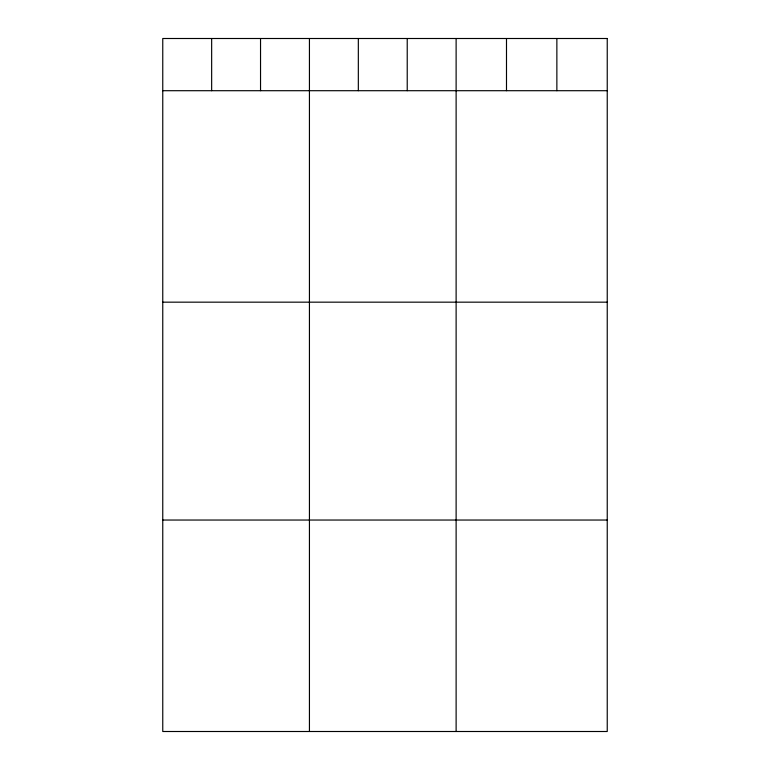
<?xml version="1.0" encoding="UTF-8"?>
<svg xmlns="http://www.w3.org/2000/svg" width="770" height="770" viewBox="0 0 770 770"><rect width="100%" height="100%" fill="white"/><g stroke="black" fill="none" stroke-linecap="round" stroke-linejoin="round"><path stroke-width="1.16" d="M162.759 90.706L607.241 90.706M162.759 302.167L607.241 302.167M162.759 520.039L607.241 520.039M556.864 38.5L556.864 90.706M506.496 38.5L506.496 90.706M456.119 38.5L456.119 731.5M407.224 38.5L407.224 90.706M358.329 38.5L358.329 90.706M309.434 38.5L309.434 731.5M260.539 38.5L260.539 90.706M211.654 38.5L211.654 90.706M607.241 38.5L162.759 38.5L162.759 731.5L607.241 731.5L607.241 38.5"/></g></svg>
